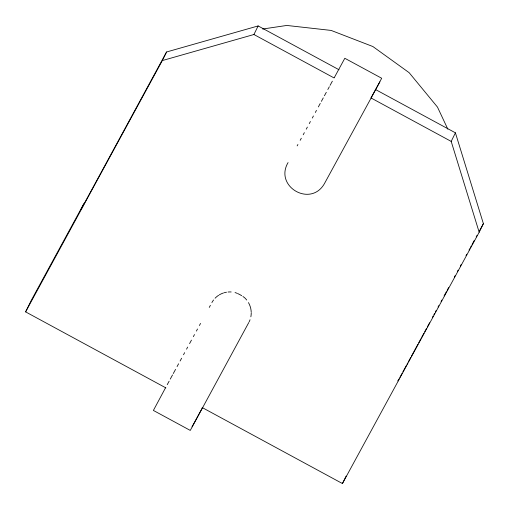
<?xml version="1.0" encoding="UTF-8"?>
<svg xmlns="http://www.w3.org/2000/svg" width="509" height="509" viewBox="0 0 509 509"><rect width="100%" height="100%" fill="white"/><g stroke="black" fill="none" stroke-linecap="round" stroke-linejoin="round"><path stroke-width="0.76" d="M165.877 387.883L25.603 311.877L31.278 300.342L83.82 203.785L81.109 209.282L166.564 51.988L258.139 25.934L339 69.746M25.603 311.877L162.339 60.565L166.564 51.988M162.339 60.565L253.921 34.51L258.139 25.934M288.062 162.581C273.963 186.466 310.579 207.774 324.354 183.762L379.93 81.841M248.78 322.541L190.271 430.423L153.394 410.439L165.718 387.444M202.168 407.544L342.436 483.55L479.173 232.238L451.197 141.407L455.415 132.824L375.254 89.387M342.436 483.55L346.114 476.087M398.623 379.58L397.949 380.955L399.075 378.874M479.173 232.238L483.397 223.661L455.415 132.824M167.232 384.664L169.128 381.184M170.261 379.097L172.532 374.923M173.289 373.53L175.56 369.356M177.075 366.575L178.589 363.789M180.103 361.008L181.618 358.221M183.514 354.741L184.646 352.654M186.542 349.174L187.675 347.087M189.571 343.613L191.46 340.133M193.356 336.653L194.489 334.566M196.385 331.085L197.517 328.999M199.413 325.518L200.546 323.431M209.256 307.43L210.389 305.343M297.154 145.886L297.911 144.492M300.183 140.319L301.315 138.232M303.211 134.751L304.344 132.664M306.24 129.184L307.372 127.097M309.268 123.617L310.401 121.53M312.297 118.05L313.429 115.963M315.326 112.483L316.458 110.396M318.354 106.915L320.244 103.435M321.383 101.348L323.272 97.874M324.411 95.781L326.301 92.307M327.815 89.52L329.329 86.74M330.086 85.347L332.358 81.173M334.254 77.692L344.816 58.28L381.693 78.259L371.131 97.677M192.033 426.841L202.595 407.429M432.37 317.438L433.127 316.051M433.884 314.664L434.641 313.27M435.392 311.883L436.149 310.496M438.039 307.022L438.796 305.629M441.068 301.462L441.818 300.075M444.09 295.907L446.355 291.74M447.112 290.346L448.626 287.572M454.295 277.151L455.052 275.757M457.317 271.59L458.075 270.203M460.34 266.035L461.097 264.648M466.009 255.613L466.766 254.226M469.037 250.059L469.788 248.666M470.545 247.279L471.302 245.892M472.059 244.498L474.324 240.331M476.214 236.857L476.971 235.47M479.236 231.302L483.397 223.661M399.832 377.487L402.091 373.332M402.848 371.945L406.239 365.71M406.99 364.329L407.747 362.942M408.498 361.555L410.763 357.401M411.514 356.014L417.927 344.237M418.678 342.85L420.937 338.695M421.694 337.308L423.952 333.153M424.71 331.766L426.593 328.305M427.35 326.918L429.609 322.757M262.644 29.026L286.796 25.45L331.143 30.425L372.874 46.535L409.147 72.685L437.479 107.094L447.837 129.165M253.921 34.51L334.082 77.947M371.029 97.97L451.197 141.407M211.903 302.556A20.971 20.519 26.2 0 1 213.576 299.979M215.072 298.229A20.971 20.519 26.2 0 1 218.628 295.29M219.284 294.883A20.971 20.519 26.2 0 1 223.502 292.961M224.24 292.739A20.971 20.519 26.2 0 1 226.511 292.223M228.07 292.026A20.971 20.519 26.2 0 1 231.175 291.969M246.706 300.024A20.971 20.519 26.2 0 0 244.594 297.72A31.138 30.47 26.2 0 0 242.927 296.493M248.456 302.594A20.971 20.519 26.2 0 1 251.217 312.189M251.23 312.952A20.971 20.519 26.2 0 1 250.854 316.789M250.04 319.741A20.971 20.519 26.2 0 1 249.136 321.86M235.043 292.548A31.138 30.47 26.2 0 1 236.984 293.273M237.62 293.54A31.138 30.47 26.2 0 1 241.705 295.697"/></g></svg>
